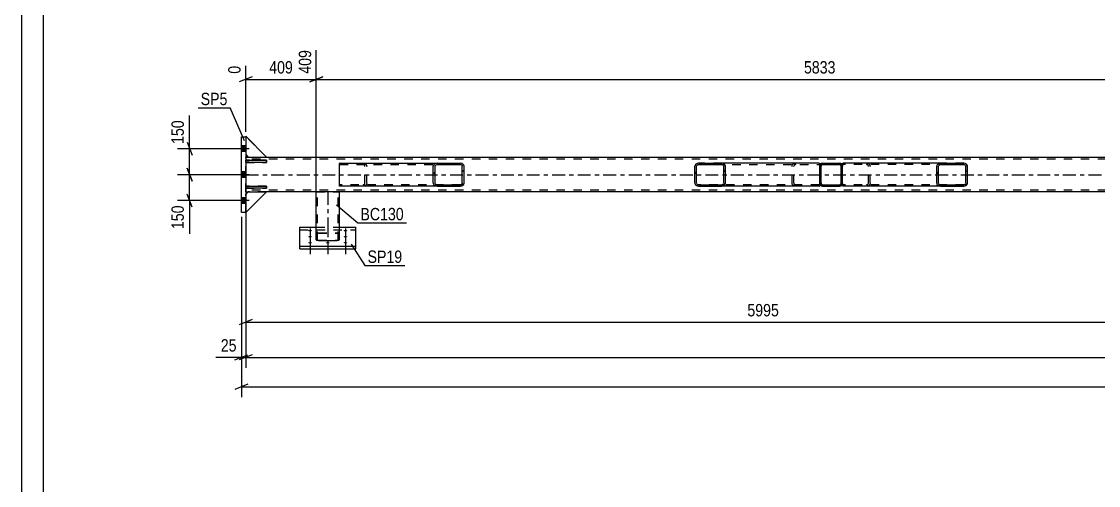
# Model space of a CAD drawing. Header units: millimetres. Extents: x -92 to 749, y -446 to 148.
# Drawn here: x -91.9 to 157.7, y -274.4 to -166.9 of the extents above; entities that cross this region are included whole.
import ezdxf

# ---------------------------------------------------------------- set-up
doc = ezdxf.new("R2010")
doc.units = ezdxf.units.MM
doc.linetypes.add('DXK_LINE_DOT2', pattern=[3.9198, 1.9599, -1.9599])
doc.linetypes.add('DXK_LINE_DOT3', pattern=[5.9187, 2.979, -0.9799, 0.9799, -0.9799])
doc.styles.add('Arial Narrow', font='ARIALN.TTF', dxfattribs={"height": 0.2})

# ---------------------------------------------------------------- blocks, each defined once
blk = doc.blocks.new('Unknown-122567614-1163')
at = {"color": 5, "linetype": 'Continuous'}
for p, q in [((-91.86, 148.12), (-91.86, -445.88)), ((-86.86, 143.12), (-86.86, -440.88))]:
    blk.add_line(p, q, dxfattribs=at)
blk = doc.blocks.new('Part-122567614-6019 - 5998')
at = {"color": 7, "linetype": 'DXK_LINE_DOT2'}
for p, q in [((-39.9, -207), (-39.3, -206.4)), ((-35.1, -206.4), (-39.9, -211.2)), ((-39.9, -211.2), (-39.9, -207)), ((-39.3, -206.4), (-35.1, -206.4))]:
    blk.add_line(p, q, dxfattribs=at)
blk = doc.blocks.new('Part-122567614-6018 - 5998')
at = {"color": 7, "linetype": 'DXK_LINE_DOT2'}
for p, q in [((-39.9, -207), (-39.3, -206.4)), ((-35.1, -206.4), (-39.9, -211.2)), ((-39.9, -211.2), (-39.9, -207)), ((-39.3, -206.4), (-35.1, -206.4))]:
    blk.add_line(p, q, dxfattribs=at)
blk = doc.blocks.new('Part-122567614-6020 - 5998')
at = {"color": 2, "linetype": 'Continuous'}
for p, q in [((-39.9, -207), (-39.3, -206.4)), ((-35.1, -206.4), (-39.9, -211.2)), ((-39.3, -206.4), (-35.1, -206.4))]:
    blk.add_line(p, q, dxfattribs=at)
at = {"color": 7, "linetype": 'DXK_LINE_DOT2'}
blk.add_line((-39.9, -211.2), (-39.9, -207), dxfattribs=at)
blk = doc.blocks.new('Part-122567614-6021 - 5998')
at = {"color": 7, "linetype": 'DXK_LINE_DOT2'}
for p, q in [((-35.1, -198.31), (-39.9, -193.51)), ((-39.9, -193.51), (-39.9, -197.71)), ((-39.9, -197.71), (-39.3, -198.31)), ((-39.3, -198.31), (-35.1, -198.31))]:
    blk.add_line(p, q, dxfattribs=at)
blk = doc.blocks.new('Part-122567614-6022 - 5998')
at = {"color": 7, "linetype": 'DXK_LINE_DOT2'}
for p, q in [((-35.1, -198.31), (-39.9, -193.51)), ((-39.9, -193.51), (-39.9, -197.71)), ((-39.9, -197.71), (-39.3, -198.31)), ((-39.3, -198.31), (-35.1, -198.31))]:
    blk.add_line(p, q, dxfattribs=at)
blk = doc.blocks.new('Part-122567614-6023 - 5998')
at = {"color": 2, "linetype": 'Continuous'}
for p, q in [((-35.1, -198.31), (-39.9, -193.51)), ((-39.9, -193.51), (-39.9, -193.6)), ((-39.9, -197.71), (-39.3, -198.31)), ((-39.3, -198.31), (-35.1, -198.31))]:
    blk.add_line(p, q, dxfattribs=at)
at = {"color": 7, "linetype": 'DXK_LINE_DOT2'}
blk.add_line((-39.9, -193.6), (-39.9, -197.71), dxfattribs=at)
blk = doc.blocks.new('Part-122567614-6026 - 5998')
at = {"color": 7, "linetype": 'DXK_LINE_DOT2'}
for p, q in [((-35.1, -199.07), (-39.9, -199.07)), ((-39.9, -199.07), (-39.9, -199.55)), ((-39.9, -199.55), (-35.1, -199.55)), ((-39.3, -199.55), (-39.3, -199.07)), ((-35.1, -199.55), (-35.1, -199.07))]:
    blk.add_line(p, q, dxfattribs=at)
blk = doc.blocks.new('Part-122567614-6027 - 5998')
at = {"color": 7, "linetype": 'DXK_LINE_DOT2'}
for p, q in [((-35.1, -205.07), (-39.9, -205.07)), ((-39.9, -205.07), (-39.9, -205.55)), ((-39.9, -205.55), (-35.1, -205.55)), ((-39.3, -205.55), (-39.3, -205.07)), ((-35.1, -205.55), (-35.1, -205.07))]:
    blk.add_line(p, q, dxfattribs=at)
blk = doc.blocks.new('Part-122567614-6028 - 5998')
at = {"color": 2, "linetype": 'Continuous'}
for p, q in [((-39.9, -199.07), (-35.1, -199.07)), ((-39.9, -199.55), (-39.9, -199.07)), ((-35.1, -199.55), (-39.9, -199.55)), ((-35.1, -199.07), (-35.1, -199.55))]:
    blk.add_line(p, q, dxfattribs=at)
at = {"color": 7, "linetype": 'DXK_LINE_DOT2'}
blk.add_line((-39.3, -199.55), (-39.3, -199.07), dxfattribs=at)
blk = doc.blocks.new('Part-122567614-6029 - 5998')
at = {"color": 2, "linetype": 'Continuous'}
for p, q in [((-39.9, -205.07), (-35.1, -205.07)), ((-39.9, -205.55), (-39.9, -205.07)), ((-35.1, -205.55), (-39.9, -205.55)), ((-35.1, -205.07), (-35.1, -205.55))]:
    blk.add_line(p, q, dxfattribs=at)
at = {"color": 7, "linetype": 'DXK_LINE_DOT2'}
blk.add_line((-39.3, -205.55), (-39.3, -205.07), dxfattribs=at)
blk = doc.blocks.new('Part-122567614-6040 - 5998')
at = {"color": 2, "linetype": 'Continuous'}
for p, q in [((-40.9, -211.2), (-40.9, -193.6)), ((-40.9, -193.6), (-39.9, -193.6)), ((-39.9, -193.6), (-39.9, -211.2)), ((-39.9, -211.2), (-40.9, -211.2))]:
    blk.add_line(p, q, dxfattribs=at)
blk = doc.blocks.new('Part-122567614-6045 - 5998')
at = {"linetype": 'Continuous'}
h = blk.add_hatch(dxfattribs=at)
h.set_pattern_fill('', scale=0.7, style=0, pattern_type=0)
h.set_pattern_definition([(45, (70.7737, -204.9958), (-1.57154, 1.57154), [])])
h.paths.add_polyline_path([(70.44, -205.04), (70.77, -205), (71.06, -204.86), (71.24, -204.65), (71.31, -204.4), (71.31, -200.4), (71.24, -200.16), (71.06, -199.95), (70.77, -199.81), (70.44, -199.76), (65.02, -199.76), (64.69, -199.81), (64.41, -199.95), (64.22, -200.16), (64.15, -200.4), (64.15, -204.4), (64.22, -204.65), (64.41, -204.86), (64.69, -205), (65.02, -205.04)])
h.paths.add_polyline_path([(64.86, -204.7), (64.72, -204.63), (64.62, -204.53), (64.59, -204.4), (64.59, -200.4), (64.62, -200.28), (64.72, -200.18), (64.86, -200.11), (65.02, -200.08), (70.44, -200.08), (70.61, -200.11), (70.75, -200.18), (70.84, -200.28), (70.88, -200.4), (70.88, -204.4), (70.84, -204.53), (70.75, -204.63), (70.61, -204.7), (70.44, -204.72), (65.02, -204.72)])
at = {"color": 2, "linetype": 'Continuous'}
for p, q in [((64.22, -200.16), (64.15, -200.4)), ((64.15, -204.4), (64.15, -200.4)), ((64.59, -200.4), (64.62, -200.28)), ((64.59, -204.4), (64.59, -200.4)), ((65.02, -199.76), (64.69, -199.81)), ((64.86, -200.11), (65.02, -200.08)), ((65.02, -199.76), (70.44, -199.76)), ((65.02, -200.08), (70.44, -200.08)), ((92.99, -199.76), (70.44, -199.76)), ((70.77, -199.81), (70.44, -199.76)), ((70.44, -200.08), (70.61, -200.11)), ((70.84, -200.28), (70.88, -200.4)), ((70.88, -204.4), (70.88, -200.4)), ((71.31, -200.4), (71.24, -200.16)), ((71.31, -204.4), (71.31, -200.4)), ((92.99, -199.76), (93.13, -199.78)), ((93.13, -199.78), (93.13, -199.81)), ((93.13, -199.81), (93.13, -199.95)), ((93.13, -199.95), (93.13, -200.4)), ((64.15, -204.4), (64.22, -204.65)), ((64.62, -204.53), (64.59, -204.4)), ((70.88, -204.4), (70.84, -204.53)), ((71.24, -204.65), (71.31, -204.4)), ((93.13, -205.02), (93.13, -204.4)), ((64.69, -205), (65.02, -205.04)), ((65.02, -204.72), (64.86, -204.7)), ((65.02, -204.72), (70.44, -204.72)), ((65.02, -205.04), (70.44, -205.04)), ((70.61, -204.7), (70.44, -204.72)), ((70.44, -205.04), (70.77, -205)), ((92.99, -205.04), (70.44, -205.04)), ((92.99, -205.04), (93.13, -205.02))]:
    blk.add_line(p, q, dxfattribs=at)
at = {"color": 7, "linetype": 'DXK_LINE_DOT2'}
for p, q in [((70.44, -199.76), (65.02, -199.76)), ((65.02, -200.08), (92.99, -200.08)), ((86.71, -200.4), (86.77, -200.16)), ((86.71, -204.4), (86.71, -200.4)), ((87.17, -200.28), (87.14, -200.4)), ((87.14, -204.4), (87.14, -200.4)), ((87.24, -199.81), (87.57, -199.76)), ((87.57, -200.08), (87.41, -200.11)), ((92.99, -200.08), (93.13, -200.1)), ((93.13, -199.78), (93.13, -199.78)), ((93.13, -199.95), (93.13, -200.1)), ((93.13, -204.4), (93.13, -200.16)), ((86.77, -204.65), (86.71, -204.4)), ((87.14, -204.4), (87.17, -204.53)), ((92.99, -204.72), (65.02, -204.72)), ((70.44, -205.04), (65.02, -205.04)), ((87.57, -205.04), (87.24, -205)), ((87.41, -204.7), (87.57, -204.72)), ((92.99, -204.72), (93.13, -204.7))]:
    blk.add_line(p, q, dxfattribs=at)
at = {"color": 2, "linetype": 'Continuous'}
for centre, radius, start, end in [((64.89, -200.58), 0.792, 104.8339, 148.022), ((64.96, -200.49), 0.396, 104.8339, 148.022), ((70.51, -200.49), 0.396, 31.978, 75.1661), ((70.57, -200.58), 0.792, 31.978, 75.1661), ((64.89, -204.23), 0.792, 211.978, 255.1661), ((64.96, -204.32), 0.396, 211.978, 255.1661), ((70.51, -204.32), 0.396, 284.8339, 328.022), ((70.57, -204.23), 0.792, 284.8339, 328.022)]:
    blk.add_arc(centre, radius, start, end, dxfattribs=at)
at = {"color": 7, "linetype": 'DXK_LINE_DOT2'}
for centre, radius, start, end in [((87.44, -200.58), 0.792, 104.8339, 148.022), ((87.51, -200.49), 0.396, 104.8339, 148.022), ((87.44, -204.23), 0.792, 211.978, 255.1661), ((87.51, -204.32), 0.396, 211.978, 255.1661)]:
    blk.add_arc(centre, radius, start, end, dxfattribs=at)
blk = doc.blocks.new('Part-122567614-6050 - 5998')
at = {"linetype": 'Continuous'}
h = blk.add_hatch(dxfattribs=at)
h.set_pattern_fill('', scale=0.7, style=0, pattern_type=0)
h.set_pattern_definition([(45, (126.8469, -204.9958), (-1.57154, 1.57154), [])])
h.paths.add_polyline_path([(126.51, -205.04), (126.85, -205), (127.13, -204.86), (127.32, -204.65), (127.38, -204.4), (127.38, -200.4), (127.32, -200.16), (127.13, -199.95), (126.85, -199.81), (126.51, -199.76), (121.1, -199.76), (120.76, -199.81), (120.48, -199.95), (120.29, -200.16), (120.23, -200.4), (120.23, -204.4), (120.29, -204.65), (120.48, -204.86), (120.76, -205), (121.1, -205.04)])
h.paths.add_polyline_path([(120.93, -204.7), (120.79, -204.63), (120.69, -204.53), (120.66, -204.4), (120.66, -200.4), (120.69, -200.28), (120.79, -200.18), (120.93, -200.11), (121.1, -200.08), (126.51, -200.08), (126.68, -200.11), (126.82, -200.18), (126.92, -200.28), (126.95, -200.4), (126.95, -204.4), (126.92, -204.53), (126.82, -204.63), (126.68, -204.7), (126.51, -204.72), (121.1, -204.72)])
at = {"color": 2, "linetype": 'Continuous'}
for p, q in [((98.41, -199.78), (98.54, -199.76)), ((98.41, -199.78), (98.41, -200.4)), ((121.1, -199.76), (98.54, -199.76)), ((120.29, -200.16), (120.23, -200.4)), ((120.23, -204.4), (120.23, -200.4)), ((120.66, -200.4), (120.69, -200.28)), ((120.66, -204.4), (120.66, -200.4)), ((121.1, -199.76), (120.76, -199.81)), ((120.93, -200.11), (121.1, -200.08)), ((121.1, -199.76), (126.51, -199.76)), ((121.1, -200.08), (126.51, -200.08)), ((126.85, -199.81), (126.51, -199.76)), ((126.51, -200.08), (126.68, -200.11)), ((126.92, -200.28), (126.95, -200.4)), ((126.95, -204.4), (126.95, -200.4)), ((127.38, -200.4), (127.32, -200.16)), ((127.38, -204.4), (127.38, -200.4)), ((98.41, -205), (98.41, -204.4)), ((120.23, -204.4), (120.29, -204.65)), ((120.69, -204.53), (120.66, -204.4)), ((126.95, -204.4), (126.92, -204.53)), ((127.32, -204.65), (127.38, -204.4)), ((98.41, -205.02), (98.41, -205)), ((98.54, -205.04), (98.41, -205.02)), ((121.1, -205.04), (98.54, -205.04)), ((120.76, -205), (121.1, -205.04)), ((121.1, -204.72), (120.93, -204.7)), ((121.1, -204.72), (126.51, -204.72)), ((121.1, -205.04), (126.51, -205.04)), ((126.68, -204.7), (126.51, -204.72)), ((126.51, -205.04), (126.85, -205))]:
    blk.add_line(p, q, dxfattribs=at)
at = {"color": 7, "linetype": 'DXK_LINE_DOT2'}
for p, q in [((98.41, -200.1), (98.41, -199.78)), ((98.54, -200.08), (98.41, -200.1)), ((98.41, -204.86), (98.41, -200.4)), ((126.51, -200.08), (98.54, -200.08)), ((103.96, -199.76), (104.3, -199.81)), ((104.13, -200.11), (103.96, -200.08)), ((104.4, -200.4), (104.36, -200.28)), ((104.4, -204.4), (104.4, -200.4)), ((104.77, -200.16), (104.83, -200.4)), ((104.83, -204.4), (104.83, -200.4)), ((126.51, -199.76), (121.1, -199.76)), ((104.36, -204.53), (104.4, -204.4)), ((104.83, -204.4), (104.77, -204.65)), ((98.54, -204.72), (98.41, -204.7)), ((126.51, -204.72), (98.54, -204.72)), ((103.96, -204.72), (104.13, -204.7)), ((104.3, -205), (103.96, -205.04)), ((126.51, -205.04), (121.1, -205.04))]:
    blk.add_line(p, q, dxfattribs=at)
for centre, radius, start, end in [((104.03, -200.49), 0.396, 31.978, 75.1661), ((104.09, -200.58), 0.792, 31.978, 75.1661), ((104.03, -204.32), 0.396, 284.8339, 328.022), ((104.09, -204.23), 0.792, 284.8339, 328.022)]:
    blk.add_arc(centre, radius, start, end, dxfattribs=at)
at = {"color": 2, "linetype": 'Continuous'}
for centre, radius, start, end in [((120.97, -200.58), 0.792, 104.8339, 148.022), ((121.03, -200.49), 0.396, 104.8339, 148.022), ((126.58, -200.49), 0.396, 31.978, 75.1661), ((126.64, -200.58), 0.792, 31.978, 75.1661), ((120.97, -204.23), 0.792, 211.978, 255.1661), ((121.03, -204.32), 0.396, 211.978, 255.1661), ((126.58, -204.32), 0.396, 284.8339, 328.022), ((126.64, -204.23), 0.792, 284.8339, 328.022)]:
    blk.add_arc(centre, radius, start, end, dxfattribs=at)
blk = doc.blocks.new('Part-122567614-6065 - 5998')
at = {"linetype": 'Continuous'}
h = blk.add_hatch(dxfattribs=at)
h.set_pattern_fill('', scale=0.7, style=0, pattern_type=0)
h.set_pattern_definition([(45, (98.0134, -204.9958), (-1.57154, 1.57154), [])])
h.paths.add_polyline_path([(97.77, -205.04), (98.01, -205), (98.22, -204.86), (98.36, -204.65), (98.41, -204.4), (98.41, -200.4), (98.36, -200.16), (98.22, -199.95), (98.01, -199.81), (97.77, -199.76), (93.77, -199.76), (93.52, -199.81), (93.32, -199.95), (93.18, -200.16), (93.13, -200.4), (93.13, -204.4), (93.18, -204.65), (93.32, -204.86), (93.52, -205), (93.77, -205.04)])
h.paths.add_polyline_path([(93.65, -204.7), (93.54, -204.63), (93.47, -204.53), (93.45, -204.4), (93.45, -200.4), (93.47, -200.28), (93.54, -200.18), (93.65, -200.11), (93.77, -200.08), (97.77, -200.08), (97.89, -200.11), (97.99, -200.18), (98.06, -200.28), (98.09, -200.4), (98.09, -204.4), (98.06, -204.53), (97.99, -204.63), (97.89, -204.7), (97.77, -204.72), (93.77, -204.72)])
at = {"color": 7, "linetype": 'DXK_LINE_DOT2'}
for p, q in [((93.13, -200.4), (93.18, -200.16)), ((93.13, -204.4), (93.13, -200.4)), ((93.47, -200.28), (93.45, -200.4)), ((93.45, -204.4), (93.45, -200.4)), ((93.52, -199.81), (93.77, -199.76)), ((93.77, -200.08), (93.65, -200.11)), ((93.77, -199.76), (97.77, -199.76)), ((93.77, -200.08), (97.77, -200.08)), ((97.77, -199.76), (98.01, -199.81)), ((97.89, -200.11), (97.77, -200.08)), ((98.09, -200.4), (98.06, -200.28)), ((98.09, -204.4), (98.09, -200.4)), ((98.36, -200.16), (98.41, -200.4)), ((98.41, -204.4), (98.41, -200.4)), ((93.18, -204.65), (93.13, -204.4)), ((93.45, -204.4), (93.47, -204.53)), ((98.06, -204.53), (98.09, -204.4)), ((98.41, -204.4), (98.36, -204.65)), ((93.77, -205.04), (93.52, -205)), ((93.65, -204.7), (93.77, -204.72)), ((93.77, -204.72), (97.77, -204.72)), ((93.77, -205.04), (97.77, -205.04)), ((97.77, -204.72), (97.89, -204.7)), ((98.01, -205), (97.77, -205.04))]:
    blk.add_line(p, q, dxfattribs=at)
at = {"color": 2, "linetype": 'Continuous'}
for p, q in [((93.18, -200.16), (93.13, -200.4)), ((93.13, -204.4), (93.13, -200.4)), ((93.45, -200.4), (93.47, -200.28)), ((93.45, -204.4), (93.45, -200.4)), ((93.77, -199.76), (93.52, -199.81)), ((93.65, -200.11), (93.77, -200.08)), ((93.77, -199.76), (97.77, -199.76)), ((93.77, -200.08), (97.77, -200.08)), ((98.01, -199.81), (97.77, -199.76)), ((97.77, -200.08), (97.89, -200.11)), ((98.06, -200.28), (98.09, -200.4)), ((98.09, -204.4), (98.09, -200.4)), ((98.41, -200.4), (98.36, -200.16)), ((98.41, -204.4), (98.41, -200.4)), ((93.13, -204.4), (93.18, -204.65)), ((93.47, -204.53), (93.45, -204.4)), ((98.09, -204.4), (98.06, -204.53)), ((98.36, -204.65), (98.41, -204.4)), ((93.52, -205), (93.77, -205.04)), ((93.77, -204.72), (93.65, -204.7)), ((93.77, -204.72), (97.77, -204.72)), ((93.77, -205.04), (97.77, -205.04)), ((97.89, -204.7), (97.77, -204.72)), ((97.77, -205.04), (98.01, -205))]:
    blk.add_line(p, q, dxfattribs=at)
at = {"color": 7, "linetype": 'DXK_LINE_DOT2'}
for centre, radius, start, end in [((93.77, -200.4), 0.64, 112.5, 157.5), ((93.77, -200.4), 0.32, 112.5, 157.5), ((97.77, -200.4), 0.32, 22.5, 67.5), ((97.77, -200.4), 0.64, 22.5, 67.5), ((93.77, -204.4), 0.64, 202.5, 247.5), ((93.77, -204.4), 0.32, 202.5, 247.5), ((97.77, -204.4), 0.32, 292.5, 337.5), ((97.77, -204.4), 0.64, 292.5, 337.5)]:
    blk.add_arc(centre, radius, start, end, dxfattribs=at)
at = {"color": 2, "linetype": 'Continuous'}
for centre, radius, start, end in [((93.77, -200.4), 0.64, 112.5, 157.5), ((93.77, -200.4), 0.32, 112.5, 157.5), ((97.77, -200.4), 0.32, 22.5, 67.5), ((97.77, -200.4), 0.64, 22.5, 67.5), ((93.77, -204.4), 0.64, 202.5, 247.5), ((93.77, -204.4), 0.32, 202.5, 247.5), ((97.77, -204.4), 0.32, 292.5, 337.5), ((97.77, -204.4), 0.64, 292.5, 337.5)]:
    blk.add_arc(centre, radius, start, end, dxfattribs=at)
blk = doc.blocks.new('Part-122567614-6067 - 5998')
at = {"linetype": 'Continuous'}
h = blk.add_hatch(dxfattribs=at)
h.set_pattern_fill('', scale=0.7, style=0, pattern_type=0)
h.set_pattern_definition([(45, (10.18, -204.9958), (-1.57154, 1.57154), [])])
h.paths.add_polyline_path([(9.85, -205.04), (10.18, -205), (10.46, -204.86), (10.65, -204.65), (10.72, -204.4), (10.72, -200.4), (10.65, -200.16), (10.46, -199.95), (10.18, -199.81), (9.85, -199.76), (4.43, -199.76), (4.1, -199.81), (3.82, -199.95), (3.63, -200.16), (3.56, -200.4), (3.56, -204.4), (3.63, -204.65), (3.82, -204.86), (4.1, -205), (4.43, -205.04)])
h.paths.add_polyline_path([(4.26, -204.7), (4.12, -204.63), (4.03, -204.53), (3.99, -204.4), (3.99, -200.4), (4.03, -200.28), (4.12, -200.18), (4.26, -200.11), (4.43, -200.08), (9.85, -200.08), (10.01, -200.11), (10.15, -200.18), (10.25, -200.28), (10.28, -200.4), (10.28, -204.4), (10.25, -204.53), (10.15, -204.63), (10.01, -204.7), (9.85, -204.72), (4.43, -204.72)])
at = {"color": 2, "linetype": 'Continuous'}
for p, q in [((-18.12, -199.76), (-18.26, -199.78)), ((-18.26, -199.78), (-18.26, -205)), ((-18.12, -199.76), (4.43, -199.76)), ((3.63, -200.16), (3.56, -200.4)), ((3.56, -204.4), (3.56, -200.4)), ((3.99, -200.4), (4.03, -200.28)), ((3.99, -204.4), (3.99, -200.4)), ((4.43, -199.76), (4.1, -199.81)), ((4.26, -200.11), (4.43, -200.08)), ((4.43, -199.76), (9.85, -199.76)), ((4.43, -200.08), (9.85, -200.08)), ((10.18, -199.81), (9.85, -199.76)), ((9.85, -200.08), (10.01, -200.11)), ((10.25, -200.28), (10.28, -200.4)), ((10.28, -204.4), (10.28, -200.4)), ((10.72, -200.4), (10.65, -200.16)), ((10.72, -204.4), (10.72, -200.4)), ((3.56, -204.4), (3.63, -204.65)), ((4.03, -204.53), (3.99, -204.4)), ((10.28, -204.4), (10.25, -204.53)), ((10.65, -204.65), (10.72, -204.4)), ((-18.26, -205.02), (-18.26, -205)), ((-18.12, -205.04), (-18.26, -205.02)), ((4.43, -205.04), (-18.12, -205.04)), ((4.1, -205), (4.43, -205.04)), ((4.43, -204.72), (4.26, -204.7)), ((4.43, -204.72), (9.85, -204.72)), ((4.43, -205.04), (9.85, -205.04)), ((10.01, -204.7), (9.85, -204.72)), ((9.85, -205.04), (10.18, -205))]:
    blk.add_line(p, q, dxfattribs=at)
at = {"color": 7, "linetype": 'DXK_LINE_DOT2'}
for p, q in [((-18.26, -200.1), (-18.12, -200.08)), ((-18.12, -200.08), (9.85, -200.08)), ((-12.7, -199.76), (-12.37, -199.81)), ((-12.54, -200.11), (-12.7, -200.08)), ((-12.27, -200.4), (-12.3, -200.28)), ((-12.27, -204.4), (-12.27, -200.4)), ((-11.9, -200.16), (-11.84, -200.4)), ((-11.84, -204.4), (-11.84, -200.4)), ((4.43, -199.76), (9.85, -199.76)), ((-12.3, -204.53), (-12.27, -204.4)), ((-11.84, -204.4), (-11.9, -204.65)), ((-18.12, -204.72), (-18.26, -204.7)), ((9.85, -204.72), (-18.12, -204.72)), ((-12.7, -204.72), (-12.54, -204.7)), ((-12.37, -205), (-12.7, -205.04)), ((4.43, -205.04), (9.85, -205.04))]:
    blk.add_line(p, q, dxfattribs=at)
for centre, radius, start, end in [((-12.64, -200.49), 0.396, 31.978, 75.1661), ((-12.57, -200.58), 0.792, 31.978, 75.1661), ((-12.64, -204.32), 0.396, 284.8339, 328.022), ((-12.57, -204.23), 0.792, 284.8339, 328.022)]:
    blk.add_arc(centre, radius, start, end, dxfattribs=at)
at = {"color": 2, "linetype": 'Continuous'}
for centre, radius, start, end in [((4.3, -200.58), 0.792, 104.8339, 148.022), ((4.36, -200.49), 0.396, 104.8339, 148.022), ((9.91, -200.49), 0.396, 31.978, 75.1661), ((9.98, -200.58), 0.792, 31.978, 75.1661), ((4.3, -204.23), 0.792, 211.978, 255.1661), ((4.36, -204.32), 0.396, 211.978, 255.1661), ((9.91, -204.32), 0.396, 284.8339, 328.022), ((9.98, -204.23), 0.792, 284.8339, 328.022)]:
    blk.add_arc(centre, radius, start, end, dxfattribs=at)
blk = doc.blocks.new('Part-122567614-6074 - 5998')
at = {"color": 2, "linetype": 'Continuous'}
for p, q in [((210.43, -198.4), (-39.9, -198.4)), ((-39.9, -206.4), (-39.3, -206.4)), ((571.08, -206.4), (-35.1, -206.4))]:
    blk.add_line(p, q, dxfattribs=at)
at = {"color": 7, "linetype": 'DXK_LINE_DOT2'}
for p, q in [((-39.9, -206.4), (-39.9, -198.4)), ((571.08, -198.8), (-39.9, -198.8)), ((571.08, -206), (-39.9, -206)), ((-35.1, -206.4), (-39.3, -206.4))]:
    blk.add_line(p, q, dxfattribs=at)
at = {"color": 7, "linetype": 'DXK_LINE_DOT3'}
blk.add_line((-39.9, -202.4), (571.08, -202.4), dxfattribs=at)
blk = doc.blocks.new('Bolt-122567614-6078 - 5998')
at = {"linetype": 'Continuous'}
for points in [[(-40.9, -195.74), (-40.9, -197.06), (-39.9, -197.06), (-39.9, -195.74)], [(-40.9, -195.74), (-40.9, -197.06), (-39.9, -197.06), (-39.9, -195.74)], [(-40.9, -195.74), (-40.9, -197.06), (-39.9, -197.06), (-39.9, -195.74)], [(-40.9, -195.74), (-40.9, -197.06), (-39.9, -197.06), (-39.9, -195.74)], [(-40.9, -201.74), (-40.9, -203.06), (-39.9, -203.06), (-39.9, -201.74)], [(-40.9, -201.74), (-40.9, -203.06), (-39.9, -203.06), (-39.9, -201.74)], [(-40.9, -207.74), (-40.9, -209.06), (-39.9, -209.06), (-39.9, -207.74)], [(-40.9, -207.74), (-40.9, -209.06), (-39.9, -209.06), (-39.9, -207.74)], [(-40.9, -207.74), (-40.9, -209.06), (-39.9, -209.06), (-39.9, -207.74)], [(-40.9, -207.74), (-40.9, -209.06), (-39.9, -209.06), (-39.9, -207.74)]]:
    blk.add_hatch(color=1, dxfattribs=at).paths.add_polyline_path(points)
at = {"color": 1, "linetype": 'Continuous'}
for p, q in [((-39.14, -196.4), (-43.9, -196.4)), ((-39.14, -196.4), (-43.9, -196.4)), ((-39.14, -196.4), (-43.9, -196.4)), ((-39.14, -196.4), (-43.9, -196.4)), ((-39.9, -195.74), (-40.9, -195.74)), ((-39.9, -195.74), (-40.9, -195.74)), ((-39.9, -195.74), (-40.9, -195.74)), ((-39.9, -195.74), (-40.9, -195.74)), ((-39.9, -197.06), (-40.9, -197.06)), ((-39.9, -197.06), (-40.9, -197.06)), ((-39.9, -197.06), (-40.9, -197.06)), ((-39.9, -197.06), (-40.9, -197.06)), ((-39.9, -201.74), (-40.9, -201.74)), ((-39.9, -201.74), (-40.9, -201.74)), ((-39.14, -202.4), (-43.9, -202.4)), ((-39.14, -202.4), (-43.9, -202.4)), ((-39.9, -203.06), (-40.9, -203.06)), ((-39.9, -203.06), (-40.9, -203.06)), ((-39.14, -208.4), (-43.9, -208.4)), ((-39.14, -208.4), (-43.9, -208.4)), ((-39.14, -208.4), (-43.9, -208.4)), ((-39.14, -208.4), (-43.9, -208.4)), ((-39.9, -207.74), (-40.9, -207.74)), ((-39.9, -207.74), (-40.9, -207.74)), ((-39.9, -207.74), (-40.9, -207.74)), ((-39.9, -207.74), (-40.9, -207.74)), ((-39.9, -209.06), (-40.9, -209.06)), ((-39.9, -209.06), (-40.9, -209.06)), ((-39.9, -209.06), (-40.9, -209.06)), ((-39.9, -209.06), (-40.9, -209.06))]:
    blk.add_line(p, q, dxfattribs=at)
blk = doc.blocks.new('Bolt-122567614-6105 - 5998')
at = {"linetype": 'Continuous'}
for points in [[(-25, -215.53), (-25.09, -215.52), (-25.18, -215.51), (-25.26, -215.5), (-25.33, -215.48), (-25.38, -215.45), (-25.42, -215.42), (-25.44, -215.39), (-25.44, -215.36), (-25.42, -215.33), (-25.38, -215.3), (-25.33, -215.27), (-25.26, -215.25), (-25.18, -215.24), (-25.09, -215.23), (-25, -215.23), (-24.91, -215.23), (-24.82, -215.24), (-24.74, -215.25), (-24.67, -215.27), (-24.62, -215.3), (-24.58, -215.33), (-24.56, -215.36), (-24.56, -215.39), (-24.58, -215.42), (-24.62, -215.45), (-24.67, -215.48), (-24.74, -215.5), (-24.82, -215.51), (-24.91, -215.52)], [(-25, -216.93), (-25.09, -216.93), (-25.18, -216.92), (-25.26, -216.9), (-25.33, -216.88), (-25.38, -216.85), (-25.42, -216.82), (-25.44, -216.79), (-25.44, -216.76), (-25.42, -216.73), (-25.38, -216.7), (-25.33, -216.68), (-25.26, -216.66), (-25.18, -216.64), (-25.09, -216.63), (-25, -216.63), (-24.91, -216.63), (-24.82, -216.64), (-24.74, -216.66), (-24.67, -216.68), (-24.62, -216.7), (-24.58, -216.73), (-24.56, -216.76), (-24.56, -216.79), (-24.58, -216.82), (-24.62, -216.85), (-24.67, -216.88), (-24.74, -216.9), (-24.82, -216.92), (-24.91, -216.93)], [(-16.8, -215.53), (-16.89, -215.52), (-16.98, -215.51), (-17.06, -215.5), (-17.13, -215.48), (-17.18, -215.45), (-17.22, -215.42), (-17.24, -215.39), (-17.24, -215.36), (-17.22, -215.33), (-17.18, -215.3), (-17.13, -215.27), (-17.06, -215.25), (-16.98, -215.24), (-16.89, -215.23), (-16.8, -215.23), (-16.71, -215.23), (-16.62, -215.24), (-16.54, -215.25), (-16.47, -215.27), (-16.42, -215.3), (-16.38, -215.33), (-16.36, -215.36), (-16.36, -215.39), (-16.38, -215.42), (-16.42, -215.45), (-16.47, -215.48), (-16.54, -215.5), (-16.62, -215.51), (-16.71, -215.52)], [(-16.8, -216.93), (-16.89, -216.93), (-16.98, -216.92), (-17.06, -216.9), (-17.13, -216.88), (-17.18, -216.85), (-17.22, -216.82), (-17.24, -216.79), (-17.24, -216.76), (-17.22, -216.73), (-17.18, -216.7), (-17.13, -216.68), (-17.06, -216.66), (-16.98, -216.64), (-16.89, -216.63), (-16.8, -216.63), (-16.71, -216.63), (-16.62, -216.64), (-16.54, -216.66), (-16.47, -216.68), (-16.42, -216.7), (-16.38, -216.73), (-16.36, -216.76), (-16.36, -216.79), (-16.38, -216.82), (-16.42, -216.85), (-16.47, -216.88), (-16.54, -216.9), (-16.62, -216.92), (-16.71, -216.93)], [(-25, -218.33), (-25.09, -218.33), (-25.18, -218.32), (-25.26, -218.3), (-25.33, -218.28), (-25.38, -218.26), (-25.42, -218.23), (-25.44, -218.2), (-25.44, -218.16), (-25.42, -218.13), (-25.38, -218.1), (-25.33, -218.08), (-25.26, -218.06), (-25.18, -218.04), (-25.09, -218.03), (-25, -218.03), (-24.91, -218.03), (-24.82, -218.04), (-24.74, -218.06), (-24.67, -218.08), (-24.62, -218.1), (-24.58, -218.13), (-24.56, -218.16), (-24.56, -218.2), (-24.58, -218.23), (-24.62, -218.26), (-24.67, -218.28), (-24.74, -218.3), (-24.82, -218.32), (-24.91, -218.33)], [(-20.9, -218.33), (-20.99, -218.33), (-21.08, -218.32), (-21.16, -218.3), (-21.23, -218.28), (-21.28, -218.26), (-21.32, -218.23), (-21.34, -218.2), (-21.34, -218.16), (-21.32, -218.13), (-21.28, -218.1), (-21.23, -218.08), (-21.16, -218.06), (-21.08, -218.04), (-20.99, -218.03), (-20.9, -218.03), (-20.81, -218.03), (-20.72, -218.04), (-20.64, -218.06), (-20.57, -218.08), (-20.52, -218.1), (-20.48, -218.13), (-20.46, -218.16), (-20.46, -218.2), (-20.48, -218.23), (-20.52, -218.26), (-20.57, -218.28), (-20.64, -218.3), (-20.72, -218.32), (-20.81, -218.33)], [(-16.8, -218.33), (-16.89, -218.33), (-16.98, -218.32), (-17.06, -218.3), (-17.13, -218.28), (-17.18, -218.26), (-17.22, -218.23), (-17.24, -218.2), (-17.24, -218.16), (-17.22, -218.13), (-17.18, -218.1), (-17.13, -218.08), (-17.06, -218.06), (-16.98, -218.04), (-16.89, -218.03), (-16.8, -218.03), (-16.71, -218.03), (-16.62, -218.04), (-16.54, -218.06), (-16.47, -218.08), (-16.42, -218.1), (-16.38, -218.13), (-16.36, -218.16), (-16.36, -218.2), (-16.38, -218.23), (-16.42, -218.26), (-16.47, -218.28), (-16.54, -218.3), (-16.62, -218.32), (-16.71, -218.33)]]:
    blk.add_hatch(color=1, dxfattribs=at).paths.add_polyline_path(points)
at = {"color": 1, "linetype": 'Continuous'}
for p, q in [((-25, -214.89), (-25, -218.01)), ((-25, -216.29), (-25, -219.41)), ((-16.8, -214.89), (-16.8, -218.01)), ((-16.8, -216.29), (-16.8, -219.41)), ((-25, -217.69), (-25, -220.81)), ((-20.9, -217.69), (-20.9, -220.81)), ((-16.8, -217.69), (-16.8, -220.81))]:
    blk.add_line(p, q, dxfattribs=at)
at = {"color": 1, "linetype": 'DXK_LINE_DOT2'}
blk.add_line((-20.9, -214.89), (-20.9, -218.01), dxfattribs=at)
blk = doc.blocks.new('Part-122567614-6128 - 5998')
at = {"color": 2, "linetype": 'Continuous'}
for p, q in [((-23.54, -217.52), (-23.54, -206.4)), ((-18.26, -206.4), (-18.26, -217.52)), ((-23.5, -217.58), (-23.54, -217.52)), ((-23.4, -217.63), (-23.5, -217.58)), ((-23.24, -217.67), (-23.4, -217.63)), ((-23.06, -217.68), (-23.24, -217.67)), ((-23.06, -217.68), (-18.74, -217.68)), ((-18.55, -217.67), (-18.74, -217.68)), ((-18.4, -217.63), (-18.55, -217.67)), ((-18.29, -217.58), (-18.4, -217.63)), ((-18.26, -217.52), (-18.29, -217.58))]:
    blk.add_line(p, q, dxfattribs=at)
at = {"color": 7, "linetype": 'DXK_LINE_DOT2'}
for p, q in [((-23.54, -206.4), (-18.26, -206.4)), ((-23.3, -217.52), (-23.3, -206.4)), ((-18.5, -217.52), (-18.5, -206.4)), ((-23.54, -216.04), (-23.5, -215.98)), ((-23.5, -215.98), (-23.4, -215.92)), ((-23.4, -215.92), (-23.24, -215.89)), ((-23.28, -216.01), (-23.3, -216.04)), ((-23.23, -215.98), (-23.28, -216.01)), ((-23.24, -215.89), (-23.06, -215.87)), ((-23.15, -215.96), (-23.23, -215.98)), ((-23.06, -215.96), (-23.15, -215.96)), ((-23.06, -215.87), (-18.74, -215.87)), ((-23.06, -215.96), (-18.74, -215.96)), ((-18.74, -215.87), (-18.55, -215.89)), ((-18.65, -215.96), (-18.74, -215.96)), ((-18.57, -215.98), (-18.65, -215.96)), ((-18.57, -215.98), (-18.55, -215.99)), ((-18.55, -215.89), (-18.4, -215.92)), ((-18.55, -215.99), (-18.52, -216.01)), ((-18.5, -216.04), (-18.52, -216.01)), ((-18.4, -215.92), (-18.29, -215.98)), ((-18.29, -215.98), (-18.26, -216.04)), ((-23.3, -217.52), (-23.28, -217.55)), ((-23.28, -217.55), (-23.23, -217.57)), ((-23.23, -217.57), (-23.15, -217.59)), ((-23.15, -217.59), (-23.06, -217.6)), ((-23.06, -217.6), (-18.74, -217.6)), ((-18.74, -217.6), (-18.65, -217.59)), ((-18.65, -217.59), (-18.57, -217.57)), ((-18.57, -217.57), (-18.52, -217.55)), ((-18.52, -217.55), (-18.5, -217.52))]:
    blk.add_line(p, q, dxfattribs=at)
at = {"color": 7, "linetype": 'DXK_LINE_DOT3'}
blk.add_line((-20.9, -206.4), (-20.9, -216.78), dxfattribs=at)
blk = doc.blocks.new('Part-122567614-6129 - 5998')
at = {"color": 2, "linetype": 'Continuous'}
for p, q in [((-27.4, -219.6), (-27.4, -214.55)), ((-27.4, -214.55), (-23.54, -214.55)), ((-18.26, -214.55), (-14.4, -214.55)), ((-14.4, -219.6), (-14.4, -214.55)), ((-27.4, -219), (-14.4, -219)), ((-27.4, -219.6), (-14.4, -219.6))]:
    blk.add_line(p, q, dxfattribs=at)
at = {"color": 7, "linetype": 'DXK_LINE_DOT2'}
for p, q in [((-23.54, -214.55), (-18.26, -214.55)), ((-27.4, -215.16), (-14.4, -215.16))]:
    blk.add_line(p, q, dxfattribs=at)
blk = doc.blocks.new('StraightDimension-122567614-6420 - 5998')
at = {"color": 7, "linetype": 'Continuous'}
for p, q in [((-39.9, -212.2), (-39.9, -247.14)), ((-38.4, -244.14), (-41.4, -245.34)), ((-39.9, -244.74), (581.98, -244.74))]:
    blk.add_line(p, q, dxfattribs=at)
blk = doc.blocks.new('StraightDimension-122567614-10844 - 5998')
at = {"color": 7, "linetype": 'Continuous'}
for p, q in [((-43.9, -196.4), (-55.75, -196.4)), ((-53.5, -194.9), (-52.3, -197.9)), ((-52.9, -202.4), (-52.9, -196.4)), ((-52.3, -203.9), (-53.5, -200.9)), ((-43.9, -202.4), (-55.75, -202.4))]:
    blk.add_line(p, q, dxfattribs=at)
at = {"color": 0}
blk.add_wipeout([(-53.65, -189.2), (-57.85, -189.2), (-57.85, -195.88), (-53.65, -195.88)], dxfattribs=at)
at = {"color": 7, "linetype": 'Continuous'}
blk.add_line((-52.9, -196.4), (-52.9, -188.67), dxfattribs=at)
blk.add_line((-52.9, -196.4), (-52.9, -188.67), dxfattribs=at)
at = {"color": 3, "style": 'Arial Narrow'}
blk.add_text('150', height=2.863, rotation=90.0002, dxfattribs=at).set_placement((-54.25, -195.28))
blk = doc.blocks.new('StraightDimension-122567614-6462 - 5998')
at = {"color": 7, "linetype": 'Continuous'}
for p, q in [((-40.9, -212.2), (-40.9, -253.96)), ((-39.4, -250.96), (-42.4, -252.16)), ((-40.9, -251.56), (582.98, -251.56))]:
    blk.add_line(p, q, dxfattribs=at)
blk = doc.blocks.new('StraightDimension-122567614-6232 - 5998')
at = {"color": 7, "linetype": 'Continuous'}
for p, q in [((209.79, -220.31), (209.79, -171.7)), ((-23.54, -211.04), (-23.54, -173.53)), ((-22.04, -179.71), (-25.04, -180.91)), ((-23.54, -180.31), (209.79, -180.31)), ((208.29, -180.91), (211.29, -179.71))]:
    blk.add_line(p, q, dxfattribs=at)
at = {"color": 0, "linetype": 'Continuous'}
blk.add_wipeout([(209.19, -171.1), (204.99, -171.1), (204.99, -179.61), (209.19, -179.61)], dxfattribs=at)
at = {"color": 0}
blk.add_wipeout([(97.38, -179.56), (97.38, -175.36), (88.87, -175.36), (88.87, -179.56)], dxfattribs=at)
at = {"color": 3, "linetype": 'Continuous', "style": 'Arial Narrow'}
blk.add_text('6242', height=2.863, rotation=90.0002, dxfattribs=at).set_placement((208.59, -179.01))
at = {"color": 3, "style": 'Arial Narrow'}
blk.add_text('5833', height=2.863, dxfattribs=at).set_placement((89.47, -178.96))
blk = doc.blocks.new('StraightDimension-122567614-6247 - 5998')
at = {"color": 7, "linetype": 'Continuous'}
for p, q in [((-23.54, -211.04), (-23.54, -173.53)), ((-39.9, -192.51), (-39.9, -177.19)), ((-38.4, -179.71), (-41.4, -180.91)), ((-39.9, -180.31), (-23.54, -180.31)), ((-25.04, -180.91), (-22.04, -179.71))]:
    blk.add_line(p, q, dxfattribs=at)
at = {"color": 0, "linetype": 'Continuous'}
blk.add_wipeout([(-40.5, -176.59), (-44.7, -176.59), (-44.7, -179.61), (-40.5, -179.61)], dxfattribs=at)
at = {"color": 0}
blk.add_wipeout([(-28.38, -179.56), (-28.38, -175.36), (-35.06, -175.36), (-35.06, -179.56)], dxfattribs=at)
at = {"color": 3, "linetype": 'Continuous', "style": 'Arial Narrow'}
blk.add_text('0', height=2.86, rotation=90.0002, dxfattribs=at).set_placement((-41.1, -179.01))
at = {"color": 0, "linetype": 'Continuous'}
blk.add_wipeout([(-24.14, -172.93), (-28.34, -172.93), (-28.34, -179.61), (-24.14, -179.61)], dxfattribs=at)
at = {"color": 3, "linetype": 'Continuous', "style": 'Arial Narrow'}
blk.add_text('409', height=2.863, rotation=90.0002, dxfattribs=at).set_placement((-24.74, -179.01))
at = {"color": 3, "style": 'Arial Narrow'}
blk.add_text('409', height=2.863, dxfattribs=at).set_placement((-34.46, -178.96))
blk = doc.blocks.new('StraightDimension-122567614-6287 - 5998')
at = {"color": 7, "linetype": 'Continuous'}
for p, q in [((-39.9, -207.4), (-39.9, -238.98)), ((199.91, -215.71), (199.91, -238.98)), ((-38.4, -235.98), (-41.4, -237.18)), ((-39.9, -236.58), (199.91, -236.58)), ((198.41, -237.18), (201.41, -235.98))]:
    blk.add_line(p, q, dxfattribs=at)
at = {"color": 0}
blk.add_wipeout([(84.26, -235.83), (84.26, -231.63), (75.75, -231.63), (75.75, -235.83)], dxfattribs=at)
at = {"color": 3, "style": 'Arial Narrow'}
blk.add_text('5995', height=2.863, dxfattribs=at).set_placement((76.35, -235.23))
blk = doc.blocks.new('StraightDimension-122567614-6444 - 5998')
at = {"color": 7, "linetype": 'Continuous'}
for p, q in [((-40.9, -212.2), (-40.9, -247.14)), ((-39.9, -212.2), (-39.9, -247.14)), ((-42.4, -245.34), (-39.4, -244.14)), ((-38.4, -244.14), (-41.4, -245.34)), ((-40.9, -244.74), (-39.9, -244.74))]:
    blk.add_line(p, q, dxfattribs=at)
at = {"color": 0}
blk.add_wipeout([(-41.42, -243.99), (-41.42, -239.79), (-46.28, -239.79), (-46.28, -243.99)], dxfattribs=at)
at = {"color": 7, "linetype": 'Continuous'}
blk.add_line((-40.9, -244.74), (-46.8, -244.74), dxfattribs=at)
blk.add_line((-40.9, -244.74), (-46.8, -244.74), dxfattribs=at)
at = {"color": 3, "style": 'Arial Narrow'}
blk.add_text('25', height=2.863, dxfattribs=at).set_placement((-45.68, -243.39))
blk = doc.blocks.new('StraightDimension-122567614-10842 - 5998')
at = {"color": 7, "linetype": 'Continuous'}
for p, q in [((-53.5, -200.9), (-52.3, -203.9)), ((-43.9, -202.4), (-55.75, -202.4)), ((-52.9, -208.4), (-52.9, -202.4)), ((-52.3, -209.9), (-53.5, -206.9)), ((-43.9, -208.4), (-55.75, -208.4))]:
    blk.add_line(p, q, dxfattribs=at)
at = {"color": 0}
blk.add_wipeout([(-53.65, -208.93), (-57.85, -208.93), (-57.85, -215.61), (-53.65, -215.61)], dxfattribs=at)
at = {"color": 7, "linetype": 'Continuous'}
blk.add_line((-52.9, -208.4), (-52.9, -216.14), dxfattribs=at)
blk.add_line((-52.9, -208.4), (-52.9, -216.14), dxfattribs=at)
at = {"color": 3, "style": 'Arial Narrow'}
blk.add_text('150', height=2.863, rotation=90.0002, dxfattribs=at).set_placement((-54.25, -215.01))
blk = doc.blocks.new('Mark-122567614-6036 - 5998')
at = {"color": 0}
blk.add_wipeout([(-44.13, -186.29), (-44.13, -183.29), (-50.34, -183.29), (-50.34, -186.29)], dxfattribs=at)
blk.add_wipeout([(-44.13, -186.29), (-44.13, -183.29), (-50.34, -183.29), (-50.34, -186.29)], dxfattribs=at)
at = {"color": 30, "linetype": 'Continuous'}
for p in [(-50.94, -186.89), (-40.17, -194.58)]:
    blk.add_line(p, (-43.53, -186.89), dxfattribs=at)
at = {"color": 3, "style": 'Arial Narrow'}
blk.add_text('SP5', height=2.863, dxfattribs=at).set_placement((-50.34, -186.29))
blk = doc.blocks.new('Mark-122567614-6124 - 5998')
at = {"color": 0}
blk.add_wipeout([(-3.27, -212.97), (-3.27, -209.97), (-13.32, -209.97), (-13.32, -212.97)], dxfattribs=at)
blk.add_wipeout([(-3.27, -212.97), (-3.27, -209.97), (-13.32, -209.97), (-13.32, -212.97)], dxfattribs=at)
at = {"color": 30, "linetype": 'Continuous'}
for p, q in [((-18.84, -209.37), (-13.92, -213.57)), ((-13.92, -213.57), (-2.67, -213.57))]:
    blk.add_line(p, q, dxfattribs=at)
at = {"color": 3, "style": 'Arial Narrow'}
blk.add_text('BC130', height=2.863, dxfattribs=at).set_placement((-13.32, -212.97))
blk = doc.blocks.new('Mark-122567614-18286 - 5998')
at = {"color": 0}
blk.add_wipeout([(-3.63, -222.84), (-3.63, -219.84), (-11.67, -219.84), (-11.67, -222.84)], dxfattribs=at)
blk.add_wipeout([(-3.63, -222.84), (-3.63, -219.84), (-11.67, -219.84), (-11.67, -222.84)], dxfattribs=at)
at = {"color": 30, "linetype": 'Continuous'}
for p, q in [((-15.44, -218.53), (-12.27, -223.44)), ((-12.27, -223.44), (-3.03, -223.44))]:
    blk.add_line(p, q, dxfattribs=at)
at = {"color": 3, "style": 'Arial Narrow'}
blk.add_text('SP19', height=2.863, dxfattribs=at).set_placement((-11.67, -222.84))

msp = doc.modelspace()

# ---------------------------------------------------------------- block references
for name in ['Unknown-122567614-1163', 'Part-122567614-6040 - 5998', 'Part-122567614-6021 - 5998', 'Part-122567614-6022 - 5998', 'Part-122567614-6023 - 5998', 'Bolt-122567614-6078 - 5998', 'Part-122567614-6074 - 5998', 'Part-122567614-6026 - 5998', 'Part-122567614-6028 - 5998', 'Part-122567614-6067 - 5998', 'Part-122567614-6045 - 5998', 'Part-122567614-6065 - 5998', 'Part-122567614-6050 - 5998', 'Part-122567614-6027 - 5998', 'Part-122567614-6029 - 5998', 'Part-122567614-6019 - 5998', 'Part-122567614-6018 - 5998', 'Part-122567614-6020 - 5998', 'Part-122567614-6128 - 5998', 'Part-122567614-6129 - 5998', 'Bolt-122567614-6105 - 5998']:
    msp.add_blockref(name, (0, 0))

# ---------------------------------------------------------------- next in the draw order: block references
for name in ['StraightDimension-122567614-10844 - 5998', 'StraightDimension-122567614-6420 - 5998']:
    msp.add_blockref(name, (0, 0))

# ---------------------------------------------------------------- next in the draw order: block references
msp.add_blockref('StraightDimension-122567614-6462 - 5998', (0, 0))

# ---------------------------------------------------------------- next in the draw order: block references
msp.add_blockref('StraightDimension-122567614-6232 - 5998', (0, 0))

# ---------------------------------------------------------------- next in the draw order: block references
msp.add_blockref('StraightDimension-122567614-6247 - 5998', (0, 0))

# ---------------------------------------------------------------- next in the draw order: block references
for name in ['Mark-122567614-6036 - 5998', 'StraightDimension-122567614-6287 - 5998']:
    msp.add_blockref(name, (0, 0))

# ---------------------------------------------------------------- next in the draw order: block references
for name in ['Mark-122567614-6124 - 5998', 'StraightDimension-122567614-6444 - 5998', 'Mark-122567614-18286 - 5998']:
    msp.add_blockref(name, (0, 0))

# ---------------------------------------------------------------- next in the draw order: block references
msp.add_blockref('StraightDimension-122567614-10842 - 5998', (0, 0))

doc.saveas('drawing.dxf')
